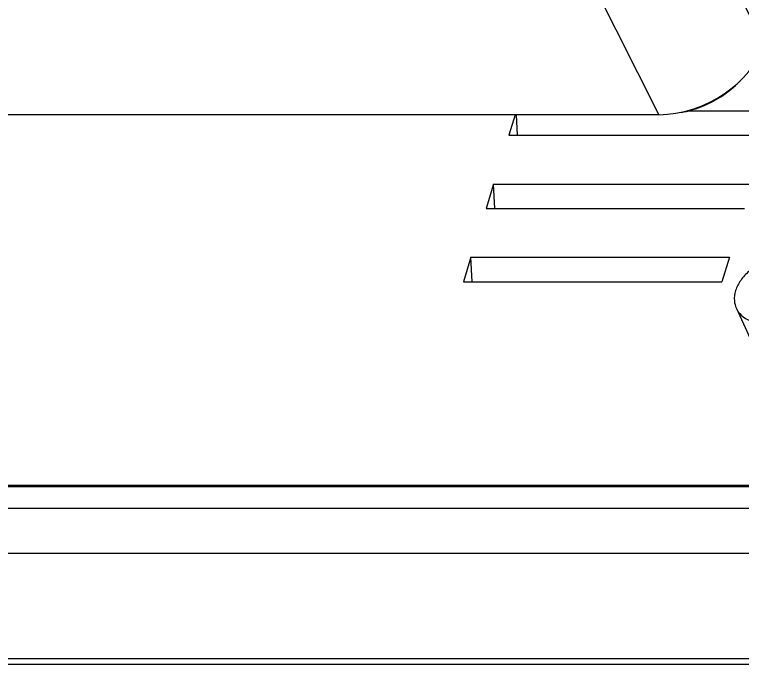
# Model space of a CAD drawing. Header units: inches. Extents: x -219 to 252, y -99 to 210.
# Drawn here: x -1.43 to 23.28, y -78.75 to -56.68 of the extents above; entities that cross this region are included whole.
import ezdxf

# ---------------------------------------------------------------- set-up
doc = ezdxf.new("R2010")
doc.units = ezdxf.units.IN
doc.header["$MEASUREMENT"] = 0

# ---------------------------------------------------------------- blocks, each defined once
blk = doc.blocks.new('block 3057')
at = {"color": 7, "lineweight": 25, "true_color": 0xffffff}
blk.add_lwpolyline([(29.591, -78.748), (-60.832, -78.748)], dxfattribs=at)
blk = doc.blocks.new('block 3058')
at = {"color": 7, "lineweight": 25, "true_color": 0xffffff}
blk.add_lwpolyline([(-61.136, -78.543), (29.287, -78.543)], dxfattribs=at)
blk = doc.blocks.new('block 3059')
at = {"color": 7, "lineweight": 25, "true_color": 0xffffff}
blk.add_lwpolyline([(27.713, -74.982), (-63.926, -74.982)], dxfattribs=at)
blk = doc.blocks.new('block 3068')
at = {"color": 7, "lineweight": 25, "true_color": 0xffffff}
blk.add_lwpolyline([(-64.891, -73.445), (26.996, -73.445)], dxfattribs=at)
blk = doc.blocks.new('block 3069')
at = {"color": 7, "lineweight": 25, "true_color": 0xffffff}
blk.add_lwpolyline([(27.392, -72.719), (-64.838, -72.719)], dxfattribs=at)
blk = doc.blocks.new('block 3070')
at = {"color": 7, "lineweight": 25, "true_color": 0xffffff}
blk.add_lwpolyline([(-64.441, -72.656), (27.56, -72.656)], dxfattribs=at)
blk = doc.blocks.new('block 3084')
at = {"color": 7, "lineweight": 25, "true_color": 0xffffff}
blk.add_lwpolyline([(13.806, -65.754), (22.585, -65.754)], dxfattribs=at)
blk = doc.blocks.new('block 3091')
at = {"color": 7, "lineweight": 25, "true_color": 0xffffff}
blk.add_lwpolyline([(14.062, -64.925), (22.841, -64.925)], dxfattribs=at)
blk = doc.blocks.new('block 3100')
at = {"color": 7, "lineweight": 25, "true_color": 0xffffff}
blk.add_lwpolyline([(14.575, -63.266), (23.354, -63.266)], dxfattribs=at)
blk = doc.blocks.new('block 3104')
at = {"color": 7, "lineweight": 25, "true_color": 0xffffff}
blk.add_lwpolyline([(14.831, -62.436), (23.61, -62.436)], dxfattribs=at)
blk = doc.blocks.new('block 3108')
at = {"color": 7, "lineweight": 25, "true_color": 0xffffff}
blk.add_lwpolyline([(15.344, -60.777), (24.123, -60.777)], dxfattribs=at)
blk = doc.blocks.new('block 3110')
at = {"color": 7, "lineweight": 25, "true_color": 0xffffff}
blk.add_lwpolyline([(20.439, -60.081), (-71.45, -60.081)], dxfattribs=at)
blk = doc.blocks.new('block 3111')
at = {"color": 7, "lineweight": 25, "true_color": 0xffffff}
blk.add_lwpolyline([(21.418, -59.947), (24.379, -59.947)], dxfattribs=at)
blk = doc.blocks.new('block 3203')
at = {"color": 7, "lineweight": 25, "true_color": 0xffffff}
blk.add_lwpolyline([(18.258, -55.744), (20.439, -60.081)], dxfattribs=at)
blk = doc.blocks.new('block 3210')
at = {"color": 7, "lineweight": 25, "true_color": 0xffffff}
blk.add_lwpolyline([(23.073, -66.659), (23.839, -68.324)], dxfattribs=at)
blk = doc.blocks.new('block 3211')
at = {"color": 7, "lineweight": 25, "true_color": 0xffffff}
blk.add_lwpolyline([(14.1, -65.754), (14.062, -64.925)], dxfattribs=at)
blk = doc.blocks.new('block 3212')
at = {"color": 7, "lineweight": 25, "true_color": 0xffffff}
blk.add_lwpolyline([(14.869, -63.266), (14.831, -62.436)], dxfattribs=at)
blk = doc.blocks.new('block 3213')
at = {"color": 7, "lineweight": 25, "true_color": 0xffffff}
blk.add_lwpolyline([(15.638, -60.777), (15.606, -60.081)], dxfattribs=at)
blk = doc.blocks.new('block 3225')
at = {"color": 7, "lineweight": 25, "true_color": 0xffffff}
blk.add_lwpolyline([(21.768, -53.217), (24.01, -57.676)], dxfattribs=at)
blk = doc.blocks.new('block 3239')
at = {"color": 7, "lineweight": 25, "true_color": 0xffffff}
blk.add_lwpolyline([(15.559, -60.081), (15.344, -60.777)], dxfattribs=at)
blk = doc.blocks.new('block 3240')
at = {"color": 7, "lineweight": 25, "true_color": 0xffffff}
blk.add_lwpolyline([(14.831, -62.436), (14.575, -63.266)], dxfattribs=at)
blk = doc.blocks.new('block 3241')
at = {"color": 7, "lineweight": 25, "true_color": 0xffffff}
blk.add_lwpolyline([(14.062, -64.925), (13.806, -65.754)], dxfattribs=at)
blk = doc.blocks.new('block 3270')
at = {"color": 7, "lineweight": 25, "true_color": 0xffffff}
blk.add_lwpolyline([(22.841, -64.925), (22.585, -65.754)], dxfattribs=at)
blk = doc.blocks.new('block 3470')
at = {"color": 7, "lineweight": 25, "true_color": 0xffffff}
blk.add_open_spline([(23.898, -65.141), (23.888, -65.146), (23.878, -65.151), (23.868, -65.156), (23.738, -65.222), (23.616, -65.303), (23.505, -65.398), (23.397, -65.489), (23.3, -65.592), (23.22, -65.708), (23.146, -65.815), (23.086, -65.931), (23.048, -66.054)], degree=3, knots=[0, 0, 0, 0, 1, 1, 1, 2, 2, 2, 3, 3, 3, 4, 4, 4, 4], dxfattribs=at)
blk = doc.blocks.new('block 3516')
at = {"color": 7, "lineweight": 25, "true_color": 0xffffff}
blk.add_open_spline([(23.048, -66.054), (23.014, -66.165), (22.997, -66.282), (23.006, -66.398), (23.013, -66.488), (23.036, -66.578), (23.073, -66.659)], degree=3, knots=[0, 0, 0, 0, 1, 1, 1, 2, 2, 2, 2], dxfattribs=at)
blk = doc.blocks.new('block 3545')
at = {"color": 7, "lineweight": 25, "true_color": 0xffffff}
blk.add_open_spline([(23.073, -66.659), (23.08, -66.675), (23.088, -66.691), (23.097, -66.706), (23.148, -66.8), (23.221, -66.882), (23.307, -66.947), (23.399, -67.018), (23.506, -67.069), (23.617, -67.103), (23.741, -67.141), (23.87, -67.158), (24, -67.158), (24.14, -67.159), (24.281, -67.14), (24.417, -67.106), (24.558, -67.071), (24.695, -67.019), (24.825, -66.952), (24.955, -66.886), (25.077, -66.805), (25.188, -66.71), (25.295, -66.619), (25.392, -66.516), (25.473, -66.4), (25.547, -66.294), (25.607, -66.177), (25.645, -66.054)], degree=3, knots=[0, 0, 0, 0, 1, 1, 1, 2, 2, 2, 3, 3, 3, 4, 4, 4, 5, 5, 5, 6, 6, 6, 7, 7, 7, 8, 8, 8, 9, 9, 9, 9], dxfattribs=at)
blk = doc.blocks.new('block 3620')
at = {"color": 7, "lineweight": 25, "true_color": 0xffffff}
blk.add_open_spline([(21.204, -60.005), (21.233, -60), (21.262, -59.994), (21.291, -59.988), (21.527, -59.937), (21.759, -59.863), (21.981, -59.768), (22.204, -59.673), (22.419, -59.557), (22.62, -59.421), (22.817, -59.289), (23.002, -59.137), (23.168, -58.969), (23.181, -58.956), (23.193, -58.943), (23.206, -58.93)], degree=3, knots=[0, 0, 0, 0, 1, 1, 1, 2, 2, 2, 3, 3, 3, 4, 4, 4, 5, 5, 5, 5], dxfattribs=at)
blk = doc.blocks.new('block 3754')
at = {"color": 7, "lineweight": 25, "true_color": 0xffffff}
blk.add_open_spline([(20.439, -60.081), (22.001, -60.081), (23.599, -59.005), (24.01, -57.676)], degree=3, dxfattribs=at)

msp = doc.modelspace()

# ---------------------------------------------------------------- block references
for name in ['block 3225', 'block 3203', 'block 3754', 'block 3620', 'block 3111', 'block 3110', 'block 3239', 'block 3213', 'block 3108', 'block 3240', 'block 3104', 'block 3212', 'block 3100', 'block 3241', 'block 3091', 'block 3211', 'block 3270', 'block 3470', 'block 3084', 'block 3516', 'block 3545', 'block 3210', 'block 3070', 'block 3069', 'block 3068', 'block 3059', 'block 3058', 'block 3057']:
    msp.add_blockref(name, (0, 0))

doc.saveas('drawing.dxf')
